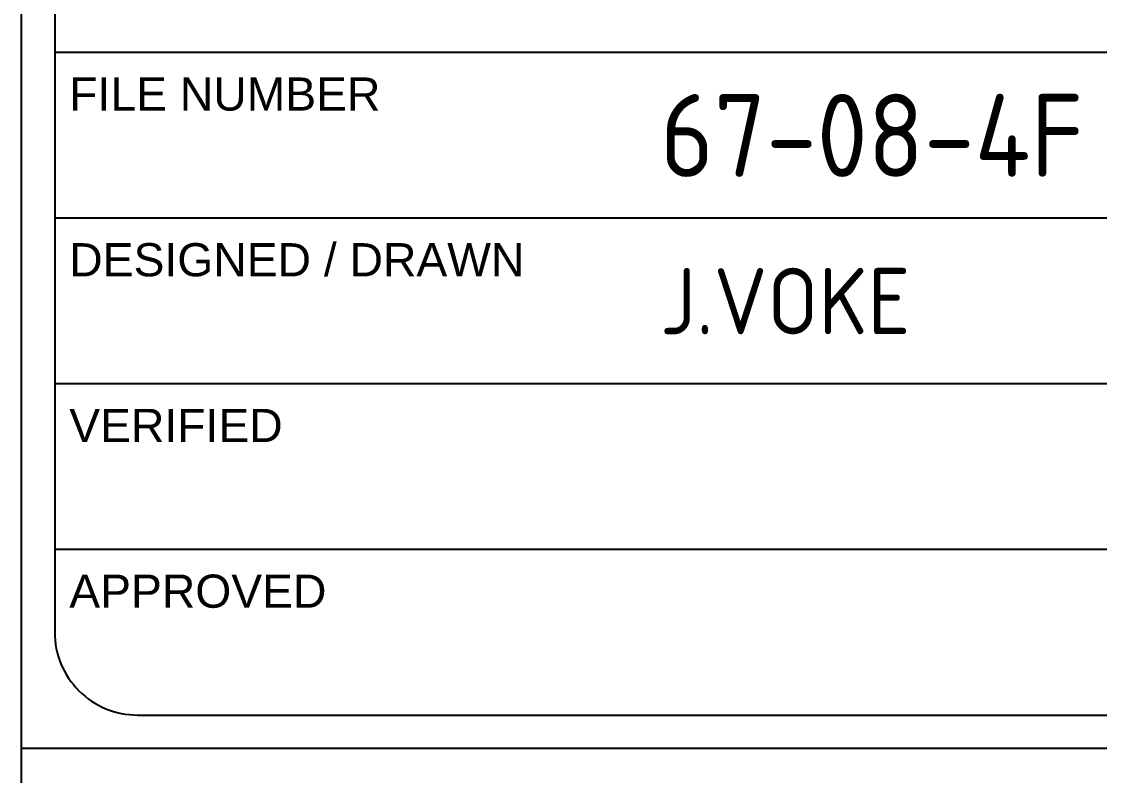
# Model space of a CAD drawing. Extents: x 0 to 420, y 0 to 297.
# Drawn here: x 352.5 to 385.03, y 36.18 to 58.92 of the extents above; entities that cross this region are included whole.
import ezdxf
from ezdxf.enums import TextEntityAlignment as Align

# ---------------------------------------------------------------- set-up
doc = ezdxf.new("R2010")
doc.units = 0
doc.header["$LTSCALE"] = 0.3
doc.layers.get('0').update_dxf_attribs({"linetype": 'CONTINUOUS'})
for name, color, linetype in [('L18', 4, 'CONTINUOUS'), ('TBLK18', 4, 'CONTINUOUS'), ('TBLK25', 1, 'CONTINUOUS'), ('TBLK35', 3, 'CONTINUOUS'), ('TBLK50', 7, 'CONTINUOUS')]:
    doc.layers.add(name, color=color, linetype=linetype)
doc.styles.add('HELVL', font='helvl', dxfattribs={"width": 0.8})
doc.styles.add('ISO', font='iso.shx')

# ---------------------------------------------------------------- blocks, each defined once
blk = doc.blocks.new('A3BBLK')
at = {"layer": 'TBLK50'}
blk.add_line((352.5, 4.5), (352.5, 292.5), dxfattribs=at)
blk = doc.blocks.new('a3_in_vtblk std dwg')
at = {"layer": 'TBLK35'}
for p, q in [((353.5, 58), (409.5, 58)), ((353.5, 53), (409.5, 53)), ((353.5, 48), (409.5, 48)), ((353.5, 43), (409.5, 43)), ((352.5, 37), (415.5, 37))]:
    blk.add_line(p, q, dxfattribs=at)
at = {"layer": 'TBLK50'}
blk.add_lwpolyline([(409.5, 40.5), (409.5, 79.341, 0.414214), (407, 81.841), (356, 81.841, 0.414214), (353.5, 79.341), (353.5, 40.5, 0.414214), (356, 38), (407, 38, 0.414214)], format="xyb", close=True, dxfattribs=at)
blk.add_blockref('A3BBLK', (0, 0))
at = {"layer": 'TBLK18', "style": 'HELVL'}
for s, p in [('FILE NUMBER', (353.94, 56.236)), ('DESIGNED / DRAWN', (353.94, 51.236)), ('VERIFIED', (353.94, 46.236)), ('APPROVED', (353.94, 41.236))]:
    blk.add_text(s, height=1, dxfattribs=at).set_placement(p)
at = {"layer": 'TBLK18', "style": 'ISO'}
blk.add_attdef('MR_DIRECTORATE', text='', height=1.5, dxfattribs=at).set_placement((381.5, 68.119), align=Align.CENTER)
for tag, p in [('STREET_NAME', (355.514, 62.1)), ('SUBURB_POSTCODE', (388.488, 62.1)), ('TELEPHONE_NO.', (368.306, 59.836)), ('FAX_NO.', (393.555, 59.836))]:
    blk.add_attdef(tag, p, '', height=1.5, dxfattribs=at)
at = {"layer": 'TBLK25', "style": 'ISO'}
for tag, height, p in [('MR_BRANCH', 2, (381.5, 65.199)), ('ROAD_SECTION', 1.75, (384.5, 29.162)), ('SLK', 1.75, (384.5, 26.108)), ('CHAINAGE', 1.75, (384.5, 19.205))]:
    blk.add_attdef(tag, text='', height=height, dxfattribs=at).set_placement(p, align=Align.CENTER)
for tag, p, height in [('FILE_NUMBER', (371.773, 54.237), 2.5), ('DESIGNED_/_DRAWN', (371.773, 49.487), 2), ('VERIFIED', (371.773, 44.487), 2), ('APPROVED', (371.773, 39.487), 2), ('LOCAL_AUTHORITY', (370.48, 16.733), 1.25)]:
    blk.add_attdef(tag, p, '', height=height, dxfattribs=at)
at = {"layer": 'TBLK35', "style": 'ISO', "width": 0.9}
for tag, p in [('ROAD_PROJECT&NUMBER', (384.5, 32.231)), ('DRAWING_DESCRIPTION', (384.5, 22.288))]:
    blk.add_attdef(tag, text='', height=2.5, dxfattribs=at).set_placement(p, align=Align.CENTER)
at = {"layer": 'TBLK50', "style": 'ISO'}
blk.add_attdef('MRWA_DRG_NUMBER', (356.288, 6.085), '', height=5, dxfattribs=at)

msp = doc.modelspace()

# ---------------------------------------------------------------- block references
at = {"layer": 'L18'}
ref = msp.add_blockref('a3_in_vtblk std dwg', (0.0000004, -0.0000002), dxfattribs=at)
ref.add_attrib('FILE_NUMBER', '67-08-4F', (371.7734373, 54.2365494), dxfattribs={"layer": 'TBLK25', "height": 2.5, "style": 'ISO'})
ref.add_attrib('DESIGNED_/_DRAWN', 'J.VOKE       6.2.17', (371.7734373, 49.4865494), dxfattribs={"layer": 'TBLK25', "height": 2, "style": 'ISO'})

doc.saveas('drawing.dxf')
